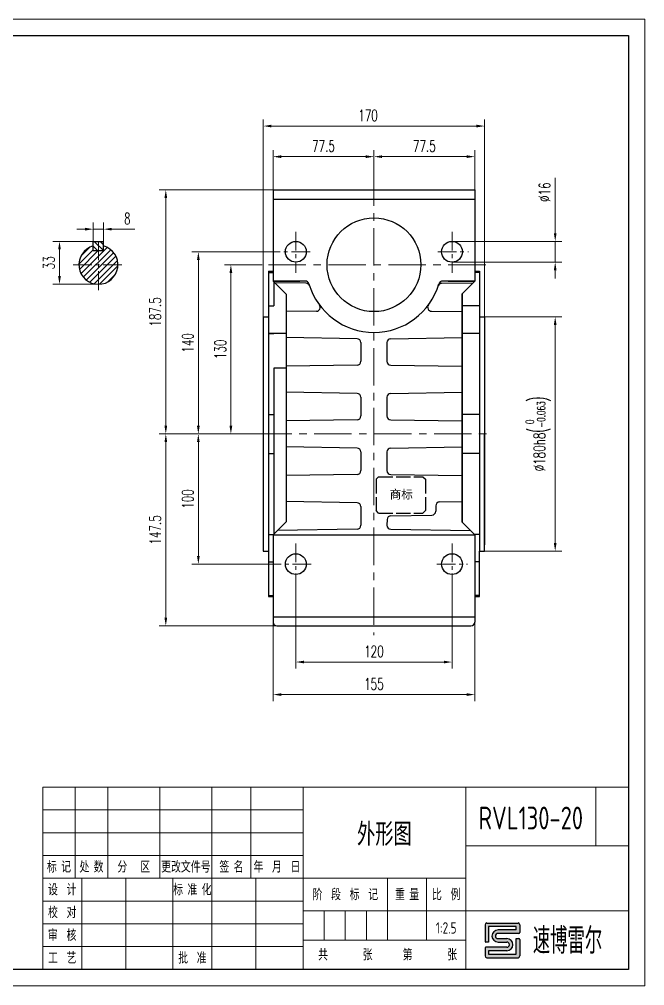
# Model space of a CAD drawing. Header units: millimetres. Extents: x -62 to 988, y -12 to 730.
# Drawn here: x 507 to 988, y -12 to 730 of the extents above; entities that cross this region are included whole.
import ezdxf
from ezdxf.enums import TextEntityAlignment as Align

# ---------------------------------------------------------------- set-up
doc = ezdxf.new("R2010")
doc.units = ezdxf.units.MM
doc.header["$LTSCALE"] = 0.833333
doc.linetypes.add('ACAD_ISO02W100', pattern=[15, 12, -3])
doc.linetypes.add('CENTER', pattern=[50.8, 31.75, -6.35, 6.35, -6.35])
for name, color, linetype, lineweight in [('1轮廓实线层', 7, 'Continuous', 30), ('2细线层', 4, 'Continuous', 15), ('3中心线层', 1, 'CENTER', 15), ('5剖面线层', 2, 'Continuous', 15), ('6文字层', 3, 'Continuous', 15), ('7标注层', 4, 'Continuous', 15), ('图框层', 7, 'Continuous', 30)]:
    doc.layers.add(name, color=color, linetype=linetype, lineweight=lineweight)
doc.styles.add('HC_GBDIM', font='romans', dxfattribs={"width": 0.667, "bigfont": 'gbcbig'})
doc.styles.add('HC_TEXTSTYLE', font='isocp', dxfattribs={"width": 0.667, "bigfont": 'hzfs'})
doc.styles.get("Standard").update_dxf_attribs({"font": 'simsun.ttc'})
doc.dimstyles.new('HC_GBDIM', dxfattribs={"dimtxt": 3.5, "dimasz": 2.5, "dimexe": 2, "dimexo": 0, "dimgap": 1.5, "dimtad": 1, "dimdec": 1, "dimdsep": 46, "dimtxsty": 'HC_GBDIM', "dimcen": 0, "dimclrd": 130, "dimclre": 130, "dimclrt": 3, "dimadec": 0, "dimazin": 2, "dimtfac": 0.714286, "dimtdec": 1, "dimtmove": 0, "dimatfit": 1, "dimfxl": 1, "dimtzin": 0, "dimlwd": -1, "dimlwe": -1, "dimarcsym": 0})

# ---------------------------------------------------------------- blocks, each defined once
blk = doc.blocks.new('*D1539')
at = {"layer": '7标注层', "color": 130, "linetype": 'ByBlock', "ltscale": 1.086957}
for p, q in [((701.99, 270.91), (701.99, 206.16)), ((856.99, 270.91), (856.99, 206.16)), ((708.24, 211.16), (850.74, 211.16))]:
    blk.add_line(p, q, dxfattribs=at)
at = {"layer": '7标注层', "color": 130}
for points in [[(708.24, 212.21), (708.24, 210.12), (701.99, 211.16)], [(850.74, 210.12), (850.74, 212.21), (856.99, 211.16)]]:
    blk.add_solid(points, dxfattribs=at)
at = {"layer": 'Defpoints', "color": 0}
for p in [(701.99, 270.91), (856.99, 270.91), (856.99, 211.16)]:
    blk.add_point(p, dxfattribs=at)
at = {"layer": '7标注层', "color": 3, "insert": (779.49, 219.29), "char_height": 8.75, "attachment_point": 5, "style": 'HC_GBDIM'}
blk.add_mtext('155', dxfattribs=at)
blk = doc.blocks.new('*D1540')
at = {"layer": '7标注层', "color": 130, "linetype": 'ByBlock', "ltscale": 1.086957}
for p, q in [((719.49, 295.65), (719.49, 231.16)), ((839.49, 295.65), (839.49, 231.16)), ((725.74, 236.16), (833.24, 236.16))]:
    blk.add_line(p, q, dxfattribs=at)
at = {"layer": '7标注层', "color": 130}
for points in [[(725.74, 237.21), (725.74, 235.12), (719.49, 236.16)], [(833.24, 235.12), (833.24, 237.21), (839.49, 236.16)]]:
    blk.add_solid(points, dxfattribs=at)
at = {"layer": 'Defpoints', "color": 0}
for p in [(719.49, 295.65), (839.49, 295.65), (839.49, 236.16)]:
    blk.add_point(p, dxfattribs=at)
at = {"layer": '7标注层', "color": 3, "insert": (779.49, 244.29), "char_height": 8.75, "attachment_point": 5, "style": 'HC_GBDIM'}
blk.add_mtext('120', dxfattribs=at)
blk = doc.blocks.new('*D1541')
at = {"layer": '7标注层', "color": 130, "linetype": 'ByBlock', "ltscale": 1.086957}
for p, q in [((687.61, 411.41), (614.59, 411.41)), ((619.59, 270.16), (619.59, 405.16)), ((704.99, 263.91), (614.59, 263.91))]:
    blk.add_line(p, q, dxfattribs=at)
at = {"layer": '7标注层', "color": 130}
for points in [[(620.63, 405.16), (618.55, 405.16), (619.59, 411.41)], [(618.55, 270.16), (620.63, 270.16), (619.59, 263.91)]]:
    blk.add_solid(points, dxfattribs=at)
at = {"layer": 'Defpoints', "color": 0}
for p in [(619.59, 411.41), (687.61, 411.41), (704.99, 263.91)]:
    blk.add_point(p, dxfattribs=at)
at = {"layer": '7标注层', "color": 3, "insert": (611.47, 337.66), "char_height": 8.75, "attachment_point": 5, "rotation": 90, "style": 'HC_GBDIM'}
blk.add_mtext('147.5', dxfattribs=at)
blk = doc.blocks.new('*D1542')
at = {"layer": '7标注层', "color": 130, "linetype": 'ByBlock', "ltscale": 1.086957}
for p, q in [((701.99, 598.91), (614.59, 598.91)), ((619.59, 592.66), (619.59, 417.66)), ((687.61, 411.41), (614.59, 411.41))]:
    blk.add_line(p, q, dxfattribs=at)
at = {"layer": '7标注层', "color": 130}
for points in [[(620.63, 592.66), (618.55, 592.66), (619.59, 598.91)], [(618.55, 417.66), (620.63, 417.66), (619.59, 411.41)]]:
    blk.add_solid(points, dxfattribs=at)
at = {"layer": 'Defpoints', "color": 0}
for p in [(701.99, 598.91), (619.59, 411.41), (687.61, 411.41)]:
    blk.add_point(p, dxfattribs=at)
at = {"layer": '7标注层', "color": 3, "insert": (611.47, 505.16), "char_height": 8.75, "attachment_point": 5, "rotation": 90, "style": 'HC_GBDIM'}
blk.add_mtext('187.5', dxfattribs=at)
blk = doc.blocks.new('*D1543')
at = {"layer": '7标注层', "color": 130, "linetype": 'ByBlock', "ltscale": 1.086957}
for p, q in [((687.61, 411.41), (639.59, 411.41)), ((644.59, 317.66), (644.59, 405.16)), ((707.73, 311.41), (639.59, 311.41))]:
    blk.add_line(p, q, dxfattribs=at)
at = {"layer": '7标注层', "color": 130}
for points in [[(645.63, 405.16), (643.55, 405.16), (644.59, 411.41)], [(643.55, 317.66), (645.63, 317.66), (644.59, 311.41)]]:
    blk.add_solid(points, dxfattribs=at)
at = {"layer": 'Defpoints', "color": 0}
for p in [(644.59, 411.41), (687.61, 411.41), (707.73, 311.41)]:
    blk.add_point(p, dxfattribs=at)
at = {"layer": '7标注层', "color": 3, "insert": (636.47, 361.41), "char_height": 8.75, "attachment_point": 5, "rotation": 90, "style": 'HC_GBDIM'}
blk.add_mtext('100', dxfattribs=at)
blk = doc.blocks.new('*D1544')
at = {"layer": '7标注层', "color": 130, "linetype": 'ByBlock', "ltscale": 1.086957}
for p, q in [((706.92, 551.41), (639.59, 551.41)), ((644.59, 545.16), (644.59, 417.66)), ((687.61, 411.41), (639.59, 411.41))]:
    blk.add_line(p, q, dxfattribs=at)
at = {"layer": '7标注层', "color": 130}
for points in [[(645.63, 545.16), (643.55, 545.16), (644.59, 551.41)], [(643.55, 417.66), (645.63, 417.66), (644.59, 411.41)]]:
    blk.add_solid(points, dxfattribs=at)
at = {"layer": 'Defpoints', "color": 0}
for p in [(706.92, 551.41), (644.59, 411.41), (687.61, 411.41)]:
    blk.add_point(p, dxfattribs=at)
at = {"layer": '7标注层', "color": 3, "insert": (636.47, 481.41), "char_height": 8.75, "attachment_point": 5, "rotation": 90, "style": 'HC_GBDIM'}
blk.add_mtext('140', dxfattribs=at)
blk = doc.blocks.new('*D1545')
at = {"layer": '7标注层', "color": 130, "linetype": 'ByBlock', "ltscale": 1.086957}
for p, q in [((693.65, 541.41), (664.59, 541.41)), ((669.59, 417.66), (669.59, 535.16)), ((687.61, 411.41), (664.59, 411.41))]:
    blk.add_line(p, q, dxfattribs=at)
at = {"layer": '7标注层', "color": 130}
for points in [[(670.63, 535.16), (668.55, 535.16), (669.59, 541.41)], [(668.55, 417.66), (670.63, 417.66), (669.59, 411.41)]]:
    blk.add_solid(points, dxfattribs=at)
at = {"layer": 'Defpoints', "color": 0}
for p in [(669.59, 541.41), (693.65, 541.41), (687.61, 411.41)]:
    blk.add_point(p, dxfattribs=at)
at = {"layer": '7标注层', "color": 3, "insert": (661.47, 476.41), "char_height": 8.75, "attachment_point": 5, "rotation": 90, "style": 'HC_GBDIM'}
blk.add_mtext('130', dxfattribs=at)
blk = doc.blocks.new('*D1546')
at = {"layer": '7标注层', "color": 130, "linetype": 'ByBlock', "ltscale": 1.086957}
for p, q in [((864.49, 501.41), (923.76, 501.41)), ((918.76, 495.16), (918.76, 327.66)), ((864.49, 321.41), (923.76, 321.41))]:
    blk.add_line(p, q, dxfattribs=at)
at = {"layer": '7标注层', "color": 130}
for points in [[(919.8, 495.16), (917.72, 495.16), (918.76, 501.41)], [(917.72, 327.66), (919.8, 327.66), (918.76, 321.41)]]:
    blk.add_solid(points, dxfattribs=at)
at = {"layer": 'Defpoints', "color": 0}
for p in [(864.49, 501.41), (864.49, 321.41), (918.76, 321.41)]:
    blk.add_point(p, dxfattribs=at)
at = {"layer": '7标注层', "color": 3, "insert": (905.68, 411.41), "char_height": 8.75, "attachment_point": 5, "rotation": 90, "style": 'HC_GBDIM'}
blk.add_mtext('%%c180{}{h8{\\H0.7x;{\\H2.0x;\\W0.5;(}{\\S 0^ -0.063;}{\\H2.0x;\\W0.5;)}}{}}', dxfattribs=at)
blk = doc.blocks.new('*D1547')
at = {"layer": '7标注层', "color": 130, "linetype": 'ByBlock', "ltscale": 1.086957}
for p, q in [((918.76, 565.66), (918.76, 608.31)), ((839.49, 559.41), (923.76, 559.41)), ((918.76, 559.41), (918.76, 543.41)), ((839.49, 543.41), (923.76, 543.41)), ((918.76, 537.16), (918.76, 530.91))]:
    blk.add_line(p, q, dxfattribs=at)
at = {"layer": '7标注层', "color": 130}
for points in [[(917.72, 565.66), (919.8, 565.66), (918.76, 559.41)], [(919.8, 537.16), (917.72, 537.16), (918.76, 543.41)]]:
    blk.add_solid(points, dxfattribs=at)
at = {"layer": 'Defpoints', "color": 0}
for p in [(839.49, 559.41), (839.49, 543.41), (918.76, 543.41)]:
    blk.add_point(p, dxfattribs=at)
at = {"layer": '7标注层', "color": 3, "insert": (910.63, 597.19), "char_height": 8.75, "attachment_point": 5, "rotation": 90, "style": 'HC_GBDIM'}
blk.add_mtext('%%c16{}{{\\H0.7x;}{}}', dxfattribs=at)
blk = doc.blocks.new('*D1548')
at = {"layer": '7标注层', "color": 130, "linetype": 'ByBlock', "ltscale": 1.086957}
for p, q in [((694.49, 501.41), (694.49, 653)), ((700.74, 648), (858.24, 648)), ((864.49, 501.41), (864.49, 653))]:
    blk.add_line(p, q, dxfattribs=at)
at = {"layer": '7标注层', "color": 130}
for points in [[(700.74, 649.04), (700.74, 646.96), (694.49, 648)], [(858.24, 646.96), (858.24, 649.04), (864.49, 648)]]:
    blk.add_solid(points, dxfattribs=at)
at = {"layer": 'Defpoints', "color": 0}
for p in [(864.49, 648), (694.49, 501.41), (864.49, 501.41)]:
    blk.add_point(p, dxfattribs=at)
at = {"layer": '7标注层', "color": 3, "insert": (775, 656.12), "char_height": 8.75, "attachment_point": 5, "style": 'HC_GBDIM'}
blk.add_mtext('170', dxfattribs=at)
blk = doc.blocks.new('*D1549')
at = {"layer": '7标注层', "color": 130, "linetype": 'ByBlock', "ltscale": 1.086957}
for p, q in [((701.99, 598.91), (701.99, 629.48)), ((708.24, 624.48), (773.24, 624.48)), ((779.49, 610.88), (779.49, 629.48))]:
    blk.add_line(p, q, dxfattribs=at)
at = {"layer": '7标注层', "color": 130}
for points in [[(708.24, 625.52), (708.24, 623.44), (701.99, 624.48)], [(773.24, 623.44), (773.24, 625.52), (779.49, 624.48)]]:
    blk.add_solid(points, dxfattribs=at)
at = {"layer": 'Defpoints', "color": 0}
for p in [(779.49, 624.48), (779.49, 610.88), (701.99, 598.91)]:
    blk.add_point(p, dxfattribs=at)
at = {"layer": '7标注层', "color": 3, "insert": (740.74, 632.6), "char_height": 8.75, "attachment_point": 5, "style": 'HC_GBDIM'}
blk.add_mtext('77.5', dxfattribs=at)
blk = doc.blocks.new('*D1550')
at = {"layer": '7标注层', "color": 130, "linetype": 'ByBlock', "ltscale": 1.086957}
for p, q in [((779.49, 610.88), (779.49, 629.48)), ((785.74, 624.48), (850.74, 624.48)), ((856.99, 598.91), (856.99, 629.48))]:
    blk.add_line(p, q, dxfattribs=at)
at = {"layer": '7标注层', "color": 130}
for points in [[(785.74, 625.52), (785.74, 623.44), (779.49, 624.48)], [(850.74, 623.44), (850.74, 625.52), (856.99, 624.48)]]:
    blk.add_solid(points, dxfattribs=at)
at = {"layer": 'Defpoints', "color": 0}
for p in [(856.99, 624.48), (779.49, 610.88), (856.99, 598.91)]:
    blk.add_point(p, dxfattribs=at)
at = {"layer": '7标注层', "color": 3, "insert": (818.24, 632.6), "char_height": 8.75, "attachment_point": 5, "style": 'HC_GBDIM'}
blk.add_mtext('77.5', dxfattribs=at)
blk = doc.blocks.new('*D1557')
at = {"layer": '7标注层', "color": 130, "linetype": 'ByBlock', "ltscale": 1.086957}
for p, q in [((563.81, 559.41), (532.91, 559.41)), ((537.91, 553.16), (537.91, 532.66)), ((567.81, 526.41), (532.91, 526.41))]:
    blk.add_line(p, q, dxfattribs=at)
at = {"layer": '7标注层', "color": 130}
for points in [[(538.95, 553.16), (536.87, 553.16), (537.91, 559.41)], [(536.87, 532.66), (538.95, 532.66), (537.91, 526.41)]]:
    blk.add_solid(points, dxfattribs=at)
at = {"layer": 'Defpoints', "color": 0}
for p in [(563.81, 559.41), (537.91, 526.41), (567.81, 526.41)]:
    blk.add_point(p, dxfattribs=at)
at = {"layer": '7标注层', "color": 3, "insert": (529.79, 542.91), "char_height": 8.75, "attachment_point": 5, "rotation": 90, "style": 'HC_GBDIM'}
blk.add_mtext('33', dxfattribs=at)
blk = doc.blocks.new('*D1558')
at = {"layer": '7标注层', "color": 130, "linetype": 'ByBlock', "ltscale": 1.086957}
for p, q in [((563.81, 559.41), (563.81, 573.77)), ((571.81, 559.41), (571.81, 573.77)), ((557.56, 568.77), (551.31, 568.77)), ((563.81, 568.77), (571.81, 568.77)), ((578.06, 568.77), (595.7, 568.77))]:
    blk.add_line(p, q, dxfattribs=at)
at = {"layer": '7标注层', "color": 130}
for points in [[(557.56, 567.73), (557.56, 569.82), (563.81, 568.77)], [(578.06, 569.82), (578.06, 567.73), (571.81, 568.77)]]:
    blk.add_solid(points, dxfattribs=at)
at = {"layer": 'Defpoints', "color": 0}
for p in [(571.81, 568.77), (563.81, 559.41), (571.81, 559.41)]:
    blk.add_point(p, dxfattribs=at)
at = {"layer": '7标注层', "color": 3, "insert": (590.01, 576.9), "char_height": 8.75, "attachment_point": 5, "style": 'HC_GBDIM'}
blk.add_mtext('8', dxfattribs=at)
blk = doc.blocks.new('*U1565')
at = {"layer": '2细线层'}
for p, q in [((-62.5, 730), (987.5, 730)), ((987.5, 730), (987.5, -12.5)), ((987.5, -12.5), (-62.5, -12.5))]:
    blk.add_line(p, q, dxfattribs=at)
at = {"layer": '图框层'}
for p, q in [((0, 717.5), (975, 717.5)), ((975, 717.5), (975, 0)), ((975, 0), (0, 0))]:
    blk.add_line(p, q, dxfattribs=at)
blk = doc.blocks.new('HC_BTL_BLK')
at = {"layer": '2细线层'}
h = blk.add_hatch(color=24, dxfattribs=at)
edge = h.paths.add_edge_path(flags=0)
edge.add_arc((-37.39, 7.6), 1.87, 270, 90)
edge.add_line((-37.39, 9.46), (-40.06, 9.46))
edge.add_arc((-40.06, 10.26), 0.8, 90, 270, ccw=False)
edge.add_line((-40.06, 11.06), (-33.66, 11.06))
edge.add_arc((-33.66, 11.33), 0.267, 270, 0)
edge.add_line((-33.39, 11.33), (-33.39, 13.73))
edge.add_arc((-33.92, 13.73), 0.533, 0, 90)
edge.add_line((-33.92, 14.26), (-43.52, 14.26))
edge.add_arc((-43.52, 13.73), 0.533, 90, 180)
edge.add_line((-44.06, 13.73), (-44.06, 8.66))
edge.add_arc((-43.79, 8.66), 0.267, 180, 270)
edge.add_line((-43.79, 8.4), (-42.99, 8.4))
edge.add_line((-42.99, 8.4), (-42.99, 13.2))
edge.add_line((-42.99, 13.2), (-34.46, 13.2))
edge.add_line((-34.46, 13.2), (-34.46, 12.13))
edge.add_line((-34.46, 12.13), (-40.06, 12.13))
edge.add_arc((-40.06, 10.26), 1.87, 90, 270)
edge.add_line((-40.06, 8.4), (-37.39, 8.4))
edge.add_arc((-37.39, 7.6), 0.8, 270, 90, ccw=False)
edge.add_line((-37.39, 6.8), (-43.79, 6.8))
edge.add_arc((-43.79, 6.53), 0.267, 90, 180)
edge.add_line((-44.06, 6.53), (-44.06, 4.13))
edge.add_arc((-43.52, 4.13), 0.533, 180, 270)
edge.add_line((-43.52, 3.6), (-33.92, 3.6))
edge.add_arc((-33.92, 4.13), 0.533, 270, 0)
edge.add_line((-33.39, 4.13), (-33.39, 9.2))
edge.add_arc((-33.66, 9.2), 0.267, 0, 90)
edge.add_line((-33.66, 9.46), (-34.46, 9.46))
edge.add_line((-34.46, 9.46), (-34.46, 4.66))
edge.add_line((-34.46, 4.66), (-42.99, 4.66))
edge.add_line((-42.99, 4.66), (-42.99, 5.73))
edge.add_line((-42.99, 5.73), (-37.39, 5.73))
at = {"color": 24, "linetype": 'Continuous', "lineweight": 25}
for p, q in [((-44.06, 13.73), (-44.06, 8.66)), ((-43.52, 14.26), (-33.92, 14.26)), ((-42.99, 13.2), (-42.99, 8.4)), ((-34.46, 13.2), (-42.99, 13.2)), ((-34.46, 12.13), (-40.06, 12.13)), ((-34.46, 12.13), (-34.46, 13.2)), ((-33.39, 13.73), (-33.39, 11.33)), ((-33.66, 11.06), (-40.06, 11.06)), ((-40.06, 9.46), (-37.39, 9.46)), ((-34.46, 4.66), (-34.46, 9.46)), ((-34.46, 9.46), (-33.66, 9.46)), ((-33.39, 9.2), (-33.39, 4.13)), ((-44.06, 6.53), (-44.06, 4.13)), ((-42.99, 8.4), (-43.79, 8.4)), ((-37.39, 6.8), (-43.79, 6.8)), ((-40.06, 8.4), (-37.39, 8.4)), ((-43.52, 3.6), (-33.92, 3.6)), ((-37.39, 5.73), (-42.99, 5.73)), ((-42.99, 5.73), (-42.99, 4.66)), ((-42.99, 4.66), (-34.46, 4.66))]:
    blk.add_line(p, q, dxfattribs=at)
for centre, radius, start, end in [((-43.52, 13.73), 0.533, 90, 180), ((-40.06, 10.26), 1.87, 90, 270), ((-33.92, 13.73), 0.533, 0, 90), ((-40.06, 10.26), 0.8, 90, 270), ((-37.39, 7.6), 1.87, 270, 90), ((-33.66, 11.33), 0.267, 270, 0), ((-33.66, 9.2), 0.267, 0, 90), ((-43.79, 8.66), 0.267, 180, 270), ((-43.79, 6.53), 0.267, 90, 180), ((-37.39, 7.6), 0.8, 270, 90), ((-43.52, 4.13), 0.533, 180, 270), ((-33.92, 4.13), 0.533, 270, 0)]:
    blk.add_arc(centre, radius, start, end, dxfattribs=at)
at = {"layer": '2细线层'}
for p, q in [((-180, 56), (0, 56)), ((-180, 56), (-180, 0)), ((-180, 56), (-180, 0)), ((-170, 56), (-170, 28)), ((-160, 56), (-160, 28)), ((-144, 56), (-144, 28)), ((-128, 56), (-128, 28)), ((-116, 56), (-116, 28)), ((-100, 56), (-100, 0)), ((-50, 56), (-50, 0)), ((-10, 56), (-10, 38)), ((0, 56), (0, 0)), ((-180, 49), (-100, 49)), ((-180, 42), (-100, 42)), ((0, 38), (-50, 38)), ((-180, 35), (-100, 35)), ((-180, 28), (-50, 28)), ((-168, 0), (-168, 28)), ((-154.5, 0), (-154.5, 28)), ((-140, 0), (-140, 28)), ((-128, 0), (-128, 28)), ((-114.5, 0), (-114.5, 28)), ((-74, 28), (-74, 9)), ((-62, 28), (-62, 9)), ((-180, 21), (-100, 21)), ((-50, 18), (-100, 18)), ((-93.5, 18), (-93.5, 9)), ((-87, 18), (-87, 9)), ((-80.5, 18), (-80.5, 9)), ((0, 18), (-50, 18)), ((-180, 14), (-100, 14)), ((-50, 9), (-100, 9)), ((-180, 7), (-100, 7)), ((0, 0), (-180, 0))]:
    blk.add_line(p, q, dxfattribs=at)
at = {"layer": '6文字层', "attachment_point": 5, "style": 'HC_TEXTSTYLE'}
for s, insert, char_height, width in [('标 记', (-175, 31.5), 3.5, 10), ('处 数', (-165, 31.5), 3.5, 10), ('分   区', (-152, 31.5), 3.5, 16), ('更改文件号', (-136, 31.5), 3.5, 16), ('签 名', (-122, 31.5), 3.5, 12), ('年  月  日', (-108, 31.5), 3.5, 16), ('设  计', (-174, 24.5), 3.5, 12), ('标 准 化', (-134, 24.5), 3.5, 12), ('阶  段  标  记', (-87, 23), 3.5, 26), ('重 量', (-68, 23), 3.5, 12), ('比  例', (-56, 23), 3.5, 12), ('校  对', (-174, 17.5), 3.5, 12), ('审  核', (-174, 10.5), 3.5, 12), ('{\\Fisocp.shx,hzfs|c168;速博雷尔\\P}', (-18.72, 8.8), 8, 37.5857), ('共        张', (-87, 4.5), 3.5, 26), ('第        张', (-61, 4.5), 3.5, 26), ('工  艺', (-174, 3.5), 3.5, 12), ('批  准', (-134, 3.5), 3.5, 12)]:
    blk.add_mtext(s, dxfattribs=dict(at, insert=insert, char_height=char_height, width=width))
at = {"layer": '6文字层', "style": 'HC_TEXTSTYLE', "flags": 8}
for tag, height, p, p2 in [('标记3', 3.5, (-178.28, 50.43), (-171.96, 50.43)), ('处数3', 3.5, (-168.28, 50.43), (-161.96, 50.43)), ('更改文件号3', 3.5, (-142.36, 50.43), (-129.69, 50.43)), ('年月日3', 3.5, (-113.98, 50.43), (-101.89, 50.43)), ('图纸代号', 7, (-48.5, 43.03), (-11.5, 43.03)), ('版本号', 7, (-9, 43.03), (-1, 43.03)), ('标记2', 3.5, (-178.28, 43.43), (-171.96, 43.43)), ('处数2', 3.5, (-168.28, 43.43), (-161.96, 43.43)), ('更改文件号2', 3.5, (-142.36, 43.43), (-129.69, 43.43)), ('年月日2', 3.5, (-113.98, 43.43), (-101.89, 43.43)), ('标记1', 3.5, (-178.28, 36.43), (-171.96, 36.43)), ('处数1', 3.5, (-168.28, 36.43), (-161.96, 36.43)), ('更改文件号1', 3.5, (-142.36, 36.43), (-129.69, 36.43)), ('年月日1', 3.5, (-113.98, 36.43), (-101.89, 36.43)), ('材料', 7, (-48, 24.03), (-2, 24.03)), ('设计', 3.5, (-167.25, 22.43), (-155.25, 22.43)), ('标准化', 3.5, (-127.25, 22.43), (-115.25, 22.43)), ('校对', 3.5, (-167.25, 15.43), (-155.25, 15.43)), ('阶段标记', 3.5, (-93.5, 11), (-87, 11)), ('比例', 3.5, (-62, 11), (-50, 11)), ('审核', 3.5, (-167.25, 8.43), (-155.25, 8.43)), ('重量', 3.5, (-74, 11), (-62, 11)), ('共几张', 3.5, (-89.51, 2.8), (-84.51, 2.8)), ('第几张', 3.5, (-63.45, 2.8), (-58.45, 2.8)), ('工艺', 3.5, (-167.25, 1.43), (-155.25, 1.43)), ('批准', 3.5, (-127.25, 1.43), (-115.25, 1.43))]:
    blk.add_attdef(tag, text='', height=height, dxfattribs=at).set_placement(p, p2, align=Align.FIT)
for tag, height, rotation, p, p2 in [('签名3', 3.5, 359.6125, (-125.24, 50.47), (-118.97, 50.43)), ('签名2', 3.5, 359.6125, (-125.24, 43.47), (-118.97, 43.43)), ('图样名称', 7, 359.9643, (-98, 38.03), (-52, 38)), ('签名1', 3.5, 359.6125, (-125.24, 36.47), (-118.97, 36.43))]:
    blk.add_attdef(tag, text='', height=height, rotation=rotation, dxfattribs=at).set_placement(p, p2, align=Align.FIT)

msp = doc.modelspace()

# ---------------------------------------------------------------- hatches: boundary and pattern name
at = {"layer": '5剖面线层', "ltscale": 1.086957}
h = msp.add_hatch(dxfattribs=at)
h.set_pattern_fill('ANSI31', color=256, angle=90, style=0)
h.set_pattern_definition([(135, (21.8884, -51.8157), (-2.245064, -2.245064), [])])
h.paths.add_polyline_path([(567.81, 559.41), (567.81, 552.41), (571.81, 552.41), (571.81, 555.87), (571.81, 559.41)])
h.paths.add_polyline_path([(567.81, 559.41), (563.81, 559.41), (563.81, 555.87), (563.81, 552.41), (567.81, 552.41)])
h = msp.add_hatch(dxfattribs=at)
h.set_pattern_fill('ANSI31', color=256, style=0)
h.set_pattern_definition([(45, (21.8884, -51.8157), (-2.245064, 2.245064), [])])
h.paths.add_polyline_path([(567.81, 526.41), (567.81, 541.41), (552.81, 541.41, 0.414214)])
h.paths.add_polyline_path([(567.81, 552.41), (563.81, 552.41), (563.81, 555.87, 0.337188), (552.81, 541.41), (567.81, 541.41)])
h.paths.add_polyline_path([(567.81, 541.41), (567.81, 526.41, 0.414214), (582.81, 541.41)])
h.paths.add_polyline_path([(582.81, 541.41, 0.337188), (571.81, 555.87), (571.81, 552.41), (567.81, 552.41), (567.81, 541.41)])

# ---------------------------------------------------------------- linework, layer by layer
at = {"layer": '1轮廓实线层', "ltscale": 1.086957}
for p, q in [((701.99, 598.91), (856.99, 598.91)), ((701.99, 598.91), (701.99, 528.91)), ((856.99, 598.91), (856.99, 528.91)), ((701.99, 591.91), (856.99, 591.91)), ((563.81, 559.41), (571.81, 559.41)), ((563.81, 552.41), (563.81, 559.41)), ((571.81, 552.41), (571.81, 559.41)), ((563.81, 552.41), (571.81, 552.41)), ((698.49, 535.51), (701.99, 535.51)), ((856.99, 536.41), (860.49, 536.41)), ((860.49, 535.51), (856.99, 535.51)), ((860.49, 536.41), (860.49, 321.41)), ((726.72, 528.91), (701.99, 528.91)), ((701.99, 528.91), (722.57, 528.91)), ((701.99, 528.91), (711.99, 518.91)), ((727.31, 527.18), (703.37, 527.54)), ((831.68, 527.18), (855.62, 527.54)), ((856.99, 528.91), (832.26, 528.91)), ((836.42, 528.91), (856.99, 528.91)), ((856.99, 528.91), (846.99, 518.91)), ((711.99, 518.91), (711.99, 343.91)), ((846.99, 518.91), (846.99, 343.91)), ((847.49, 343.41), (847.49, 519.41)), ((698.49, 509.76), (702.49, 509.76)), ((735.28, 505.75), (711.99, 505.41)), ((823.71, 505.75), (846.99, 505.41)), ((860.49, 509.76), (847.49, 509.76)), ((860.49, 501.41), (864.49, 501.41)), ((864.49, 501.41), (864.49, 326.14)), ((698.49, 488.55), (702.49, 488.55)), ((711.99, 488.55), (698.49, 488.55)), ((766.54, 484.6), (711.99, 485.41)), ((792.45, 484.6), (846.99, 485.41)), ((860.49, 488.55), (847.49, 488.55)), ((711.99, 461.92), (702.49, 461.92)), ((766.54, 464.22), (711.99, 463.41)), ((792.45, 464.22), (846.99, 463.41)), ((766.54, 442.6), (711.99, 443.41)), ((792.45, 442.6), (846.99, 443.41)), ((698.49, 426.41), (702.49, 426.41)), ((860.49, 426.41), (847.49, 426.41)), ((766.54, 422.22), (711.99, 421.41)), ((792.45, 422.22), (846.99, 421.41)), ((864.49, 321.41), (864.49, 411.41)), ((766.54, 400.6), (711.99, 401.41)), ((792.45, 400.6), (846.99, 401.41)), ((698.49, 396.41), (702.49, 396.41)), ((860.49, 396.41), (847.49, 396.41)), ((766.54, 380.22), (711.99, 379.41)), ((792.45, 380.22), (846.99, 379.41)), ((766.54, 358.6), (711.99, 359.41)), ((829.95, 359.16), (846.99, 359.41)), ((792.6, 348.6), (824.04, 349.07)), ((826.99, 356.16), (826.99, 352.07)), ((701.99, 333.91), (711.99, 343.91)), ((856.99, 333.91), (846.99, 343.91)), ((698.49, 334.27), (702.35, 334.27)), ((766.54, 338.22), (705.4, 337.31)), ((792.45, 338.22), (853.59, 337.31)), ((860.49, 334.27), (856.64, 334.27)), ((701.99, 333.91), (856.99, 333.91)), ((701.99, 333.91), (701.99, 266.91)), ((856.99, 333.91), (856.99, 266.91)), ((860.49, 286.41), (860.49, 321.41)), ((860.49, 321.41), (864.49, 321.41)), ((698.49, 313.05), (701.99, 313.05)), ((860.49, 313.05), (856.99, 313.05)), ((698.49, 287.31), (701.99, 287.31)), ((860.49, 287.31), (856.99, 287.31)), ((856.99, 286.41), (860.49, 286.41)), ((701.99, 270.91), (856.99, 270.91)), ((704.99, 263.91), (853.99, 263.91))]:
    msp.add_line(p, q, dxfattribs=at)
at = {"layer": '1轮廓实线层', "linetype": 'ByBlock', "ltscale": 1.086957}
for p, q in [((698.49, 536.41), (698.49, 286.41)), ((698.49, 536.41), (701.99, 536.41)), ((702.49, 528.41), (702.49, 509.76)), ((694.49, 501.41), (694.49, 321.41)), ((694.49, 501.41), (698.49, 501.41)), ((702.49, 461.92), (702.49, 334.41)), ((694.49, 321.41), (698.49, 321.41)), ((698.49, 286.41), (701.99, 286.41))]:
    msp.add_line(p, q, dxfattribs=at)
at = {"layer": '1轮廓实线层', "color": 0, "ltscale": 1.086957}
for p, q in [((769.49, 481.6), (769.49, 467.22)), ((789.49, 481.6), (789.49, 467.22)), ((769.49, 439.6), (769.49, 425.22)), ((789.49, 439.6), (789.49, 425.22)), ((769.49, 397.6), (769.49, 383.22)), ((789.49, 397.6), (789.49, 383.22)), ((769.49, 355.6), (769.49, 341.22)), ((789.64, 345.6), (789.49, 341.22))]:
    msp.add_line(p, q, dxfattribs=at)
at = {"layer": '1轮廓实线层', "color": 2, "linetype": 'ACAD_ISO02W100', "ltscale": 1.086957}
for p, q in [((783.1, 378.56), (781.1, 376.56)), ((781.1, 376.56), (781.1, 352.56)), ((783.1, 378.56), (817.1, 378.56)), ((817.1, 378.56), (819.1, 376.56)), ((819.1, 376.56), (819.1, 352.56)), ((783.1, 350.56), (781.1, 352.56)), ((783.1, 350.56), (817.1, 350.56)), ((819.1, 352.56), (817.1, 350.56))]:
    msp.add_line(p, q, dxfattribs=at)
at = {"layer": '1轮廓实线层', "ltscale": 1.086957}
for centre, radius in [((779.49, 541.41), 36), ((719.49, 551.41), 8), ((839.49, 551.41), 8), ((719.49, 311.41), 8), ((839.49, 311.41), 8)]:
    msp.add_circle(centre, radius, dxfattribs=at)
for centre, radius, start, end in [((567.81, 541.41), 15, 105.46601, 74.53399), ((726.72, 525.91), 3, 16.36875, 90), ((727.26, 524.18), 3, 18.25275, 89.15124), ((831.73, 524.18), 3, 90.84876, 161.74725), ((832.26, 525.91), 3, 90, 163.63125), ((779.49, 541.41), 52, 196.36875, 343.63125), ((735.24, 508.75), 3, 270.84876, 36.42237), ((823.75, 508.75), 3, 143.57763, 269.15124), ((766.49, 481.6), 3, 0, 89.15124), ((792.49, 481.6), 3, 90.84876, 180), ((766.49, 467.22), 3, 270.84876, 0), ((792.49, 467.22), 3, 180, 269.15124), ((766.49, 439.6), 3, 0, 89.15124), ((792.49, 439.6), 3, 90.84876, 180), ((766.49, 425.22), 3, 270.84876, 0), ((792.49, 425.22), 3, 180, 269.15124), ((766.49, 397.6), 3, 0, 89.15124), ((792.49, 397.6), 3, 90.84876, 180), ((766.49, 383.22), 3, 270.84876, 0), ((792.49, 383.22), 3, 180, 269.15124), ((766.49, 355.6), 3, 0, 89.15124), ((829.99, 356.16), 3, 90.84876, 180), ((823.99, 352.07), 3, 270.84876, 0), ((792.64, 345.6), 3, 90.84876, 180), ((766.49, 341.22), 3, 270.84876, 0), ((792.49, 341.22), 3, 180, 269.15124), ((704.99, 266.91), 3, 180, 270), ((853.99, 266.91), 3, 270, 0)]:
    msp.add_arc(centre, radius, start, end, dxfattribs=at)
at = {"layer": '3中心线层', "ltscale": 1.086957}
for p, q in [((779.49, 615.5), (779.49, 256.73)), ((865.34, 541.41), (693.65, 541.41)), ((687.61, 411.41), (871.37, 411.41))]:
    msp.add_line(p, q, dxfattribs=at)
at = {"layer": '3中心线层', "ltscale": 0.543478}
for p, q in [((719.49, 566.72), (719.49, 535.21)), ((839.49, 566.72), (839.49, 535.21)), ((567.81, 521.99), (567.81, 560.83)), ((730.45, 551.41), (706.92, 551.41)), ((828.53, 551.41), (852.06, 551.41)), ((548.39, 541.41), (587.23, 541.41)), ((719.49, 327.16), (719.49, 295.65)), ((839.49, 327.16), (839.49, 295.65)), ((731.26, 311.41), (707.73, 311.41)), ((827.73, 311.41), (851.26, 311.41))]:
    msp.add_line(p, q, dxfattribs=at)

# ---------------------------------------------------------------- block references
at = {"layer": '图框层', "ltscale": 0.925926}
msp.add_blockref('*U1565', (0, 0), dxfattribs=at)
ref = msp.add_blockref('HC_BTL_BLK', (975, 0), dxfattribs=dict(at, xscale=2.5, yscale=2.5, zscale=2.5))
ref.add_attrib('图样名称', '外形图', dxfattribs={"layer": '6文字层', "height": 17.5, "rotation": 359.9643, "style": 'HC_TEXTSTYLE', "width": 0.8, "flags": 8}).set_placement((787.5, 95.04), align=Align.CENTER)
ref.add_attrib('图纸代号', 'RVL130-20', dxfattribs={"layer": '6文字层', "height": 17.5, "style": 'HC_TEXTSTYLE', "width": 0.8, "flags": 8}).set_placement((900, 107.57), align=Align.CENTER)
ref.add_attrib('比例', '1:2.5', dxfattribs={"layer": '6文字层', "height": 8.75, "style": 'HC_TEXTSTYLE', "width": 0.8, "flags": 8}).set_placement((835, 27.5), align=Align.CENTER)

# ---------------------------------------------------------------- texts
at = {"layer": '1轮廓实线层', "color": 2, "ltscale": 1.086957, "insert": (791.57, 368.23), "char_height": 6.5217, "attachment_point": 1}
msp.add_mtext('\\f仿宋_GB2312|b0|i0|c134|p49;商标', dxfattribs=at)

# ---------------------------------------------------------------- dimensions: what is measured, and where the dimension line sits
at = {"layer": '7标注层', "ltscale": 1.086957}
for base, p1, p2, picture, middle in [((864.49, 648), (694.49, 501.41), (864.49, 501.41), '*D1548', (775, 648)), ((839.49, 236.16), (719.49, 295.65), (839.49, 295.65), '*D1540', (779.49, 236.16))]:
    dim = msp.add_linear_dim(base=base, p1=p1, p2=p2, dimstyle='HC_GBDIM', override={"dimscale": 2.5, "dimtxsty": 'HC_GBDIM'}, dxfattribs=at)
    dim.commit()
    dim.dimension.update_dxf_attribs({"geometry": picture, "text_midpoint": middle, "dimtype": 160})
for base, p1, p2, angle, picture, middle in [((779.49, 624.48), (701.99, 598.91), (779.49, 610.88), 180, '*D1549', (740.74, 632.6)), ((537.91, 526.41), (563.81, 559.41), (567.81, 526.41), 90, '*D1557', (529.79, 542.91)), ((644.59, 411.41), (707.73, 311.41), (687.61, 411.41), 90, '*D1543', (636.47, 361.41))]:
    dim = msp.add_linear_dim(base=base, p1=p1, p2=p2, angle=angle, dimstyle='HC_GBDIM', override={"dimscale": 2.5, "dimtxsty": 'HC_GBDIM'}, dxfattribs=at)
    dim.commit()
    dim.dimension.update_dxf_attribs({"geometry": picture, "text_midpoint": middle})
for base, p1, p2, picture, middle in [((856.99, 624.48), (779.49, 610.88), (856.99, 598.91), '*D1550', (818.24, 632.6)), ((571.81, 568.77), (563.81, 559.41), (571.81, 559.41), '*D1558', (590.01, 576.9)), ((856.99, 211.16), (701.99, 270.91), (856.99, 270.91), '*D1539', (779.49, 219.29))]:
    dim = msp.add_linear_dim(base=base, p1=p1, p2=p2, dimstyle='HC_GBDIM', override={"dimscale": 2.5, "dimtxsty": 'HC_GBDIM'}, dxfattribs=at)
    dim.commit()
    dim.dimension.update_dxf_attribs({"geometry": picture, "text_midpoint": middle})
dim = msp.add_linear_dim(base=(918.76, 543.41), p1=(839.49, 559.41), p2=(839.49, 543.41), angle=90, text='%%c<>{}{{\\H0.7x;}{}}', dimstyle='HC_GBDIM', override={"dimscale": 2.5, "dimtxsty": 'HC_GBDIM'}, dxfattribs=at)
dim.commit()
dim.dimension.update_dxf_attribs({"geometry": '*D1547', "text_midpoint": (918.76, 597.19), "dimtype": 160})
for base, p1, p2, angle, picture, middle in [((619.59, 411.41), (701.99, 598.91), (687.61, 411.41), 90, '*D1542', (619.59, 505.16)), ((644.59, 411.41), (706.92, 551.41), (687.61, 411.41), 270, '*D1544', (644.59, 481.41)), ((669.59, 541.41), (687.61, 411.41), (693.65, 541.41), 270, '*D1545', (669.59, 476.41)), ((619.59, 411.41), (704.99, 263.91), (687.61, 411.41), 90, '*D1541', (619.59, 337.66))]:
    dim = msp.add_linear_dim(base=base, p1=p1, p2=p2, angle=angle, dimstyle='HC_GBDIM', override={"dimscale": 2.5, "dimtxsty": 'HC_GBDIM'}, dxfattribs=at)
    dim.commit()
    dim.dimension.update_dxf_attribs({"geometry": picture, "text_midpoint": middle, "dimtype": 160})
dim = msp.add_linear_dim(base=(918.76, 321.41), p1=(864.49, 501.41), p2=(864.49, 321.41), angle=90, text='%%c<>{}{h8{\\H0.7x;{\\H2.0x;\\W0.5;(}{\\S 0^ -0.063;}{\\H2.0x;\\W0.5;)}}{}}', dimstyle='HC_GBDIM', override={"dimscale": 2.5, "dimtxsty": 'HC_GBDIM'}, dxfattribs=at)
dim.commit()
dim.dimension.update_dxf_attribs({"geometry": '*D1546', "text_midpoint": (905.68, 411.41)})

doc.saveas('drawing.dxf')
